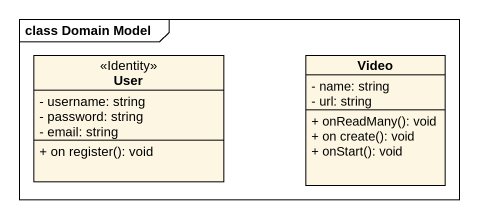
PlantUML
@startuml
mainframe class Domain Model
hide circle
hide empty members
skinparam classAttributeIconSize 0
class User <<Identity>> {
  - username: string
  - password: string
  - email: string
  + on register(): void
}
class Video {
  - name: string
  - url: string
  + onReadMany(): void
  + on create(): void
  + onStart(): void
}
@enduml
